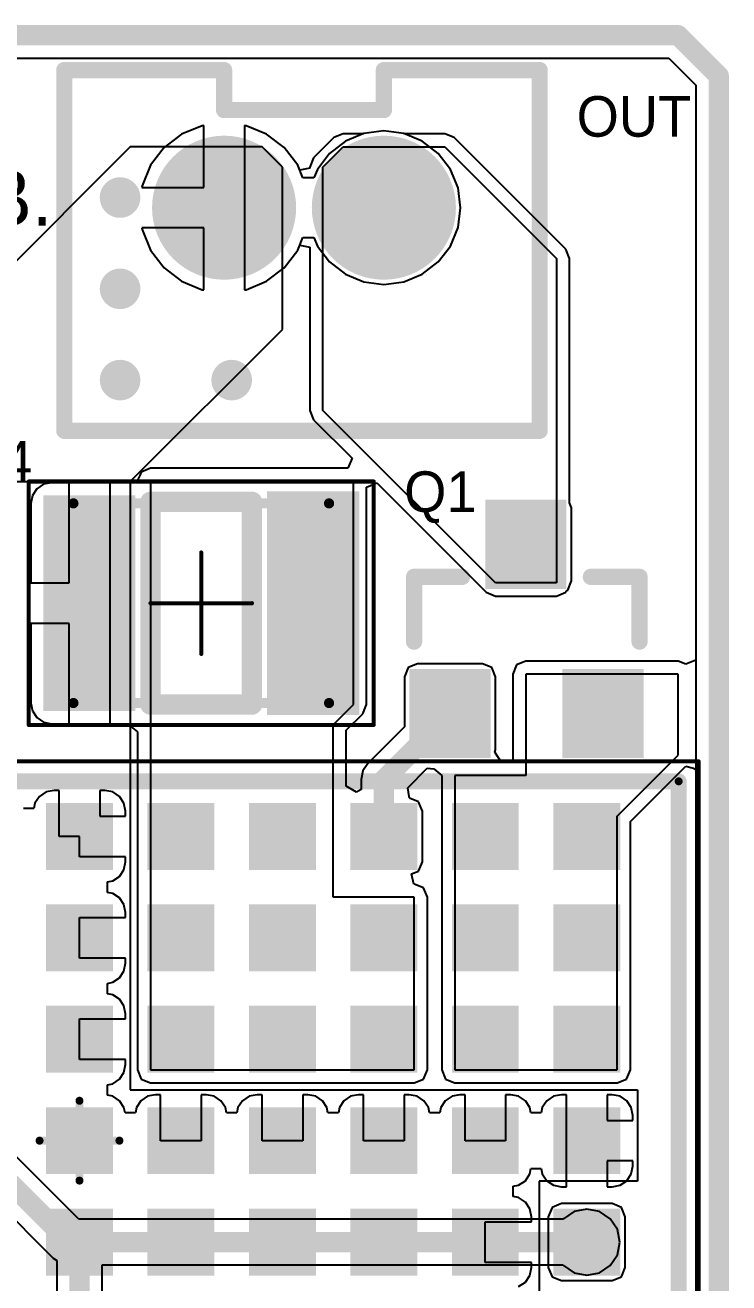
# Model space of a CAD drawing. Header units: millimetres. Extents: x 75.4 to 107.1, y 64.9 to 96.4.
# Drawn here: x 98.25 to 107.06, y 80.64 to 96.39 of the extents above; entities that cross this region are included whole.
import ezdxf

# ---------------------------------------------------------------- set-up
doc = ezdxf.new("R2010")
doc.units = ezdxf.units.MM
for name, color, linetype in [('BottomLayer', 5, 'Continuous'), ('BottomSolder', 6, 'Continuous'), ('KeepOutLayer', 6, 'Continuous'), ('Mechanical13', 56, 'Continuous'), ('Mechanical15', 56, 'Continuous'), ('Mechanical2', 216, 'Continuous'), ('Mechanical3', 76, 'Continuous'), ('MultiLayer', 9, 'Continuous'), ('PadHoleLayer', 156, 'Continuous'), ('TopLayer', 1, 'Continuous'), ('TopOverlay', 2, 'Continuous'), ('TopPaste', 8, 'Continuous'), ('TopSolder', 216, 'Continuous'), ('ViaHoleLayer', 16, 'Continuous')]:
    doc.layers.add(name, color=color, linetype=linetype)

msp = doc.modelspace()

# ---------------------------------------------------------------- linework, layer by layer
at = {"layer": 'BottomLayer'}
for p, q in [((86.742, 95.981), (106.308, 95.981)), ((106.308, 95.981), (106.649, 95.64)), ((106.649, 95.64), (106.649, 65.523)), ((100.468, 95.134), (100.211, 95.028)), ((100.489, 95.137), (100.468, 95.134)), ((100.489, 94.361), (100.489, 95.137)), ((101.018, 95.134), (100.997, 95.137)), ((100.997, 95.137), (100.997, 94.107)), ((101.275, 95.028), (101.018, 95.134)), ((100.211, 95.028), (99.991, 94.859)), ((101.495, 94.859), (101.275, 95.028)), ((102.494, 95.035), (102.263, 94.939)), ((102.743, 95.068), (102.494, 95.035)), ((102.992, 95.035), (102.743, 95.068)), ((103.223, 94.939), (102.992, 95.035)), ((99.991, 94.859), (99.822, 94.639)), ((101.664, 94.639), (101.495, 94.859)), ((102.263, 94.939), (102.064, 94.786)), ((103.422, 94.786), (103.223, 94.939)), ((102.064, 94.786), (101.911, 94.587)), ((103.575, 94.587), (103.422, 94.786)), ((99.822, 94.639), (99.716, 94.382)), ((101.729, 94.48), (101.664, 94.639)), ((101.911, 94.587), (101.867, 94.48)), ((103.671, 94.356), (103.575, 94.587)), ((99.716, 94.382), (99.713, 94.361)), ((99.713, 94.361), (100.489, 94.361)), ((101.867, 94.48), (101.729, 94.48)), ((103.704, 94.107), (103.671, 94.356)), ((100.997, 94.107), (100.997, 93.077)), ((103.671, 93.858), (103.704, 94.107)), ((100.489, 93.853), (99.713, 93.853)), ((99.713, 93.853), (99.716, 93.832)), ((99.716, 93.832), (99.822, 93.575)), ((100.489, 93.077), (100.489, 93.853)), ((101.664, 93.575), (101.729, 93.734)), ((101.729, 93.734), (101.867, 93.734)), ((101.867, 93.734), (101.911, 93.627)), ((103.575, 93.627), (103.671, 93.858)), ((99.822, 93.575), (99.991, 93.355)), ((101.495, 93.355), (101.664, 93.575)), ((101.911, 93.627), (102.064, 93.428)), ((103.422, 93.428), (103.575, 93.627)), ((102.064, 93.428), (102.263, 93.275)), ((103.223, 93.275), (103.422, 93.428)), ((99.991, 93.355), (100.211, 93.186)), ((101.275, 93.186), (101.495, 93.355)), ((102.263, 93.275), (102.494, 93.179)), ((102.992, 93.179), (103.223, 93.275)), ((100.211, 93.186), (100.468, 93.08)), ((101.018, 93.08), (101.275, 93.186)), ((102.494, 93.179), (102.743, 93.146)), ((102.743, 93.146), (102.992, 93.179)), ((100.468, 93.08), (100.489, 93.077)), ((100.997, 93.077), (101.018, 93.08)), ((98.924, 81.438), (96.805, 83.556)), ((96.403, 83.154), (98.605, 80.952)), ((104.985, 81.438), (98.924, 81.438)), ((104.99, 81.446), (104.985, 81.438)), ((105.124, 81.536), (104.99, 81.446)), ((105.283, 81.567), (105.124, 81.536)), ((105.442, 81.536), (105.283, 81.567)), ((105.576, 81.446), (105.442, 81.536)), ((105.666, 81.312), (105.576, 81.446)), ((105.697, 81.153), (105.666, 81.312)), ((105.666, 80.994), (105.697, 81.153)), ((105.576, 80.86), (105.666, 80.994)), ((98.605, 80.952), (98.605, 80.952)), ((98.605, 80.952), (98.648, 80.922)), ((98.648, 80.922), (98.648, 78.911)), ((99.218, 78.911), (99.218, 80.868)), ((99.218, 80.868), (104.985, 80.868)), ((104.985, 80.868), (104.99, 80.86)), ((104.99, 80.86), (105.124, 80.77)), ((105.442, 80.77), (105.576, 80.86)), ((105.124, 80.77), (105.283, 80.739)), ((105.283, 80.739), (105.442, 80.77))]:
    msp.add_line(p, q, dxfattribs=at)
for points, const_width in [([(100.343, 94.107, 1), (101.143, 94.107, 1)], 0.8), ([(102.343, 94.107, 1), (103.143, 94.107, 1)], 0.8), ([(99.314, 94.234, 1), (99.568, 94.234, 1)], 0.254), ([(99.314, 93.091, 1), (99.568, 93.091, 1)], 0.254), ([(99.314, 91.948, 1), (99.568, 91.948, 1)], 0.254), ([(100.711, 91.948, 1), (100.965, 91.948, 1)], 0.254), ([(98.93, 89.154, 1), (99.184, 89.154, 1)], 0.254), ([(98.806, 86.233, 1), (99.06, 86.233, 1)], 0.254), ([(98.806, 84.963, 1), (99.06, 84.963, 1)], 0.254), ([(98.806, 83.693, 1), (99.06, 83.693, 1)], 0.254), ([(98.806, 82.423, 1), (99.06, 82.423, 1)], 0.254), ([(100.076, 82.423, 1), (100.33, 82.423, 1)], 0.254), ([(101.346, 82.423, 1), (101.6, 82.423, 1)], 0.254), ([(102.616, 82.423, 1), (102.87, 82.423, 1)], 0.254), ([(103.886, 82.423, 1), (104.14, 82.423, 1)], 0.254), ([(105.156, 82.423, 1), (105.41, 82.423, 1)], 0.254), ([(98.742, 81.153, 1), (98.869, 81.153, 1)], 0.127), ([(98.742, 81.153, 1), (98.869, 81.153, 1)], 0.127), ([(105.156, 81.153, 1), (105.41, 81.153, 1)], 0.254), ([(105.219, 81.153, 1), (105.347, 81.153, 1)], 0.127), ([(98.869, 81.026, 1), (98.996, 81.026, 1)], 0.127)]:
    msp.add_lwpolyline(points, format="xyb", close=True, dxfattribs=dict(at, const_width=const_width))
at = {"layer": 'BottomLayer', "const_width": 0.254}
for points in [[(96.393, 83.566), (98.806, 81.153)], [(98.806, 81.153), (105.283, 81.153)], [(98.933, 78.613), (98.933, 81.026)]]:
    msp.add_lwpolyline(points, dxfattribs=at)
at = {"layer": 'BottomSolder'}
for points, const_width in [([(100.292, 94.107, 1), (101.194, 94.107, 1)], 0.902), ([(102.292, 94.107, 1), (103.194, 94.107, 1)], 0.902), ([(99.365, 94.234, 1), (99.517, 94.234, 1)], 0.152), ([(99.365, 93.091, 1), (99.517, 93.091, 1)], 0.152), ([(99.365, 91.948, 1), (99.517, 91.948, 1)], 0.152), ([(100.762, 91.948, 1), (100.914, 91.948, 1)], 0.152), ([(98.981, 89.154, 1), (99.133, 89.154, 1)], 0.152), ([(98.857, 86.233, 1), (99.009, 86.233, 1)], 0.152), ([(98.857, 84.963, 1), (99.009, 84.963, 1)], 0.152), ([(98.857, 83.693, 1), (99.009, 83.693, 1)], 0.152), ([(98.857, 82.423, 1), (99.009, 82.423, 1)], 0.152), ([(100.127, 82.423, 1), (100.279, 82.423, 1)], 0.152), ([(101.397, 82.423, 1), (101.549, 82.423, 1)], 0.152), ([(102.667, 82.423, 1), (102.819, 82.423, 1)], 0.152), ([(103.937, 82.423, 1), (104.089, 82.423, 1)], 0.152), ([(105.207, 82.423, 1), (105.359, 82.423, 1)], 0.152), ([(105.207, 81.153, 1), (105.359, 81.153, 1)], 0.152)]:
    msp.add_lwpolyline(points, format="xyb", close=True, dxfattribs=dict(at, const_width=const_width))
at = {"layer": 'KeepOutLayer', "const_width": 0.254}
for points in [[(83.947, 96.266), (106.426, 96.266)], [(106.426, 96.266), (106.934, 95.758)], [(106.934, 65.405), (106.934, 95.758)]]:
    msp.add_lwpolyline(points, dxfattribs=at)
at = {"layer": 'KeepOutLayer', "const_width": 0.127}
for points in [[(106.362, 96.266, 1), (106.49, 96.266, 1)], [(106.362, 96.266, 1), (106.49, 96.266, 1)], [(106.871, 95.758, 1), (106.998, 95.758, 1)], [(106.871, 95.758, 1), (106.998, 95.758, 1)]]:
    msp.add_lwpolyline(points, format="xyb", close=True, dxfattribs=at)
at = {"layer": 'Mechanical13', "const_width": 0.1}
for points in [[(91.433, 86.923), (106.433, 86.923)], [(106.433, 77.923), (106.433, 86.923)]]:
    msp.add_lwpolyline(points, dxfattribs=at)
at = {"layer": 'Mechanical13', "const_width": 0.05}
msp.add_lwpolyline([(106.408, 86.923, 1), (106.458, 86.923, 1)], format="xyb", close=True, dxfattribs=at)
msp.add_lwpolyline([(106.408, 86.923, 1), (106.458, 86.923, 1)], format="xyb", close=True, dxfattribs=at)
at = {"layer": 'Mechanical15'}
for points, const_width in [([(91.183, 87.173), (106.683, 87.173)], 0.05), ([(106.683, 77.673), (106.683, 87.173)], 0.05), ([(98.933, 81.923), (98.933, 82.923)], 0.1), ([(98.433, 82.423), (99.433, 82.423)], 0.1)]:
    msp.add_lwpolyline(points, dxfattribs=dict(at, const_width=const_width))
for points, const_width in [([(106.67, 87.173, 1), (106.695, 87.173, 1)], 0.025), ([(106.67, 87.173, 1), (106.695, 87.173, 1)], 0.025), ([(98.908, 82.923, 1), (98.958, 82.923, 1)], 0.05), ([(98.408, 82.423, 1), (98.458, 82.423, 1)], 0.05), ([(99.408, 82.423, 1), (99.458, 82.423, 1)], 0.05), ([(98.908, 81.923, 1), (98.958, 81.923, 1)], 0.05)]:
    msp.add_lwpolyline(points, format="xyb", close=True, dxfattribs=dict(at, const_width=const_width))
at = {"layer": 'Mechanical2', "const_width": 0.0508}
for points in [[(98.298, 87.63), (98.298, 90.678)], [(98.298, 90.678), (102.616, 90.678)], [(102.616, 87.63), (102.616, 90.678)], [(100.457, 88.519), (100.457, 89.789)], [(99.822, 89.154), (101.092, 89.154)], [(98.298, 87.63), (102.616, 87.63)]]:
    msp.add_lwpolyline(points, dxfattribs=at)
at = {"layer": 'Mechanical2', "const_width": 0.0254}
for points in [[(98.285, 90.678, 1), (98.311, 90.678, 1)], [(98.285, 90.678, 1), (98.311, 90.678, 1)], [(102.603, 90.678, 1), (102.629, 90.678, 1)], [(102.603, 90.678, 1), (102.629, 90.678, 1)], [(100.444, 89.789, 1), (100.47, 89.789, 1)], [(99.809, 89.154, 1), (99.835, 89.154, 1)], [(101.079, 89.154, 1), (101.105, 89.154, 1)], [(100.444, 88.519, 1), (100.47, 88.519, 1)], [(98.285, 87.63, 1), (98.311, 87.63, 1)], [(98.285, 87.63, 1), (98.311, 87.63, 1)], [(102.603, 87.63, 1), (102.629, 87.63, 1)], [(102.603, 87.63, 1), (102.629, 87.63, 1)]]:
    msp.add_lwpolyline(points, format="xyb", close=True, dxfattribs=at)
at = {"layer": 'Mechanical3', "const_width": 0.127}
for points in [[(98.857, 87.904), (98.857, 90.404)], [(98.857, 90.404), (102.057, 90.404)], [(102.057, 87.904), (102.057, 90.404)], [(98.857, 87.904), (102.057, 87.904)]]:
    msp.add_lwpolyline(points, dxfattribs=at)
at = {"layer": 'Mechanical3', "const_width": 0.0635}
for points in [[(98.825, 90.404, 1), (98.889, 90.404, 1)], [(98.825, 90.404, 1), (98.889, 90.404, 1)], [(102.025, 90.404, 1), (102.089, 90.404, 1)], [(102.025, 90.404, 1), (102.089, 90.404, 1)], [(98.825, 87.904, 1), (98.889, 87.904, 1)], [(98.825, 87.904, 1), (98.889, 87.904, 1)], [(102.025, 87.904, 1), (102.089, 87.904, 1)], [(102.025, 87.904, 1), (102.089, 87.904, 1)]]:
    msp.add_lwpolyline(points, format="xyb", close=True, dxfattribs=at)
at = {"layer": 'MultiLayer'}
for points, const_width in [([(100.343, 94.107, 1), (101.143, 94.107, 1)], 0.8), ([(102.343, 94.107, 1), (103.143, 94.107, 1)], 0.8), ([(99.314, 94.234, 1), (99.568, 94.234, 1)], 0.254), ([(99.314, 93.091, 1), (99.568, 93.091, 1)], 0.254), ([(99.314, 91.948, 1), (99.568, 91.948, 1)], 0.254), ([(100.711, 91.948, 1), (100.965, 91.948, 1)], 0.254), ([(98.93, 89.154, 1), (99.184, 89.154, 1)], 0.254), ([(98.806, 86.233, 1), (99.06, 86.233, 1)], 0.254), ([(98.806, 84.963, 1), (99.06, 84.963, 1)], 0.254), ([(98.806, 83.693, 1), (99.06, 83.693, 1)], 0.254), ([(98.806, 82.423, 1), (99.06, 82.423, 1)], 0.254), ([(100.076, 82.423, 1), (100.33, 82.423, 1)], 0.254), ([(101.346, 82.423, 1), (101.6, 82.423, 1)], 0.254), ([(102.616, 82.423, 1), (102.87, 82.423, 1)], 0.254), ([(103.886, 82.423, 1), (104.14, 82.423, 1)], 0.254), ([(105.156, 82.423, 1), (105.41, 82.423, 1)], 0.254), ([(105.156, 81.153, 1), (105.41, 81.153, 1)], 0.254)]:
    msp.add_lwpolyline(points, format="xyb", close=True, dxfattribs=dict(at, const_width=const_width))
at = {"layer": 'PadHoleLayer', "const_width": 0.4}
for points in [[(100.543, 94.107, 1), (100.943, 94.107, 1)], [(102.543, 94.107, 1), (102.943, 94.107, 1)]]:
    msp.add_lwpolyline(points, format="xyb", close=True, dxfattribs=at)
at = {"layer": 'TopLayer'}
for p, q in [((86.742, 95.981), (106.308, 95.981)), ((106.308, 95.981), (106.649, 95.64)), ((106.649, 95.64), (106.649, 88.441)), ((100.468, 95.134), (100.211, 95.028)), ((100.489, 95.137), (100.468, 95.134)), ((100.489, 94.361), (100.489, 95.137)), ((101.018, 95.134), (100.997, 95.137)), ((100.997, 95.137), (100.997, 94.107)), ((101.275, 95.028), (101.018, 95.134)), ((100.211, 95.028), (99.991, 94.859)), ((101.495, 94.859), (101.275, 95.028)), ((102.118, 94.986), (101.864, 94.732)), ((102.235, 95.034), (102.118, 94.986)), ((102.492, 95.034), (102.235, 95.034)), ((102.494, 95.035), (102.492, 95.034)), ((102.743, 95.068), (102.494, 95.035)), ((102.992, 95.035), (102.743, 95.068)), ((102.994, 95.034), (102.992, 95.035)), ((103.505, 95.034), (102.994, 95.034)), ((103.622, 94.986), (103.505, 95.034)), ((105.019, 93.589), (103.622, 94.986)), ((99.568, 94.869), (95.377, 90.678)), ((101.219, 94.869), (99.568, 94.869)), ((99.991, 94.859), (99.822, 94.639)), ((101.473, 94.615), (101.219, 94.869)), ((101.664, 94.639), (101.495, 94.859)), ((101.981, 94.615), (102.235, 94.869)), ((102.235, 94.869), (103.505, 94.869)), ((103.505, 94.869), (104.902, 93.472)), ((101.864, 94.732), (101.816, 94.615)), ((99.822, 94.639), (99.716, 94.382)), ((101.473, 92.583), (101.473, 94.615)), ((101.689, 94.578), (101.664, 94.639)), ((101.816, 94.603), (101.689, 94.578)), ((101.816, 94.615), (101.816, 94.603)), ((101.981, 91.567), (101.981, 94.615)), ((99.716, 94.382), (99.713, 94.361)), ((99.713, 94.361), (100.489, 94.361)), ((100.997, 94.107), (100.997, 93.077)), ((100.489, 93.853), (99.713, 93.853)), ((99.713, 93.853), (99.716, 93.832)), ((99.716, 93.832), (99.822, 93.575)), ((100.489, 93.077), (100.489, 93.853)), ((99.822, 93.575), (99.991, 93.355)), ((101.495, 93.355), (101.664, 93.575)), ((101.664, 93.575), (101.689, 93.636)), ((101.689, 93.636), (101.816, 93.611)), ((101.816, 93.611), (101.816, 91.567)), ((105.067, 93.472), (105.019, 93.589)), ((104.902, 93.472), (104.902, 89.408)), ((105.067, 90.409), (105.067, 93.472)), ((99.991, 93.355), (100.211, 93.186)), ((101.275, 93.186), (101.495, 93.355)), ((100.211, 93.186), (100.468, 93.08)), ((101.018, 93.08), (101.275, 93.186)), ((100.468, 93.08), (100.489, 93.077)), ((100.997, 93.077), (101.018, 93.08)), ((99.568, 90.678), (101.473, 92.583)), ((101.816, 91.567), (101.864, 91.45)), ((104.14, 89.408), (101.981, 91.567)), ((101.864, 91.45), (102.345, 90.97)), ((102.345, 90.97), (102.292, 90.843)), ((99.688, 90.752), (99.649, 90.677)), ((99.705, 90.795), (99.688, 90.752)), ((99.822, 90.843), (99.705, 90.795)), ((102.292, 90.843), (99.822, 90.843)), ((95.377, 90.678), (99.568, 90.678)), ((95.377, 90.678), (99.568, 90.678)), ((98.399, 90.587), (98.343, 90.503)), ((98.483, 90.643), (98.399, 90.587)), ((98.582, 90.663), (98.483, 90.643)), ((98.803, 90.663), (98.582, 90.663)), ((98.803, 89.408), (98.803, 90.663)), ((99.532, 90.663), (99.311, 90.663)), ((99.311, 90.663), (99.311, 89.154)), ((99.649, 90.677), (99.532, 90.663)), ((99.568, 90.678), (99.568, 83.058)), ((99.822, 90.678), (99.822, 83.312)), ((102.362, 90.678), (99.822, 90.678)), ((102.362, 87.884), (102.362, 90.678)), ((102.527, 90.608), (102.654, 90.661)), ((102.527, 87.884), (102.527, 90.608)), ((102.654, 90.661), (104.023, 89.291)), ((98.343, 90.503), (98.323, 90.404)), ((105.092, 90.348), (105.067, 90.409)), ((98.323, 90.404), (98.323, 89.408)), ((105.092, 89.433), (105.092, 90.348)), ((98.323, 89.408), (98.803, 89.408)), ((104.902, 89.408), (104.14, 89.408)), ((105.019, 89.291), (105.026, 89.309)), ((105.026, 89.309), (105.044, 89.317)), ((105.044, 89.317), (105.092, 89.433)), ((99.311, 89.154), (99.311, 87.645)), ((104.023, 89.291), (104.14, 89.243)), ((104.14, 89.243), (104.902, 89.243)), ((104.902, 89.243), (105.019, 89.291)), ((98.803, 88.9), (98.323, 88.9)), ((98.323, 88.9), (98.323, 87.904)), ((98.803, 87.645), (98.803, 88.9)), ((103.165, 88.395), (103.048, 88.347)), ((103.977, 88.395), (103.165, 88.395)), ((104.094, 88.347), (103.977, 88.395)), ((104.404, 88.382), (104.356, 88.265)), ((104.521, 88.43), (104.404, 88.382)), ((106.426, 88.43), (104.521, 88.43)), ((106.522, 88.39), (106.426, 88.43)), ((106.649, 88.441), (106.522, 88.39)), ((103.048, 88.347), (103, 88.23)), ((103, 88.23), (103, 87.605)), ((104.142, 88.23), (104.094, 88.347)), ((104.142, 87.316), (104.142, 88.23)), ((104.356, 88.265), (104.356, 87.16)), ((106.426, 88.265), (104.521, 88.265)), ((104.521, 88.265), (104.521, 86.995)), ((106.426, 87.249), (106.426, 88.265)), ((98.323, 87.904), (98.343, 87.805)), ((98.343, 87.805), (98.399, 87.721)), ((102.108, 87.63), (102.362, 87.884)), ((102.273, 87.562), (102.479, 87.767)), ((102.479, 87.767), (102.527, 87.884)), ((98.399, 87.721), (98.483, 87.665)), ((98.483, 87.665), (98.582, 87.645)), ((98.582, 87.645), (98.803, 87.645)), ((99.311, 87.645), (99.532, 87.645)), ((99.532, 87.645), (99.657, 87.541)), ((102.108, 85.471), (102.108, 87.63)), ((103, 87.605), (102.542, 87.146)), ((99.657, 87.541), (99.657, 83.312)), ((102.273, 86.864), (102.273, 87.562)), ((104.13, 87.287), (104.142, 87.316)), ((104.215, 87.16), (104.13, 87.287)), ((102.542, 87.146), (102.48, 87.054)), ((104.356, 87.16), (104.215, 87.16)), ((105.664, 86.487), (106.426, 87.249)), ((105.829, 86.419), (106.522, 87.112)), ((106.522, 87.112), (106.619, 87.09)), ((102.48, 87.054), (102.458, 86.945)), ((102.458, 86.945), (102.458, 86.945)), ((102.458, 86.945), (102.458, 86.819)), ((103.043, 86.842), (103.287, 87.086)), ((103.287, 87.086), (103.369, 87.079)), ((103.369, 87.079), (103.467, 86.995)), ((103.467, 86.995), (103.467, 83.312)), ((103.632, 86.995), (103.632, 83.312)), ((104.521, 86.995), (103.632, 86.995)), ((106.619, 87.09), (106.649, 87.073)), ((106.649, 87.073), (106.649, 65.523)), ((98.516, 86.79), (98.432, 86.734)), ((98.615, 86.809), (98.516, 86.79)), ((98.679, 86.809), (98.615, 86.809)), ((98.679, 86.233), (98.679, 86.809)), ((99.25, 86.809), (99.187, 86.809)), ((99.187, 86.809), (99.187, 86.487)), ((99.35, 86.79), (99.25, 86.809)), ((99.434, 86.734), (99.35, 86.79)), ((102.399, 86.787), (102.273, 86.864)), ((102.458, 86.819), (102.399, 86.787)), ((103.058, 86.734), (103.043, 86.842)), ((98.376, 86.65), (98.363, 86.582)), ((98.432, 86.734), (98.376, 86.65)), ((99.49, 86.65), (99.434, 86.734)), ((99.509, 86.55), (99.49, 86.65)), ((103.063, 86.714), (103.058, 86.734)), ((103.177, 86.667), (103.063, 86.714)), ((103.225, 86.55), (103.177, 86.667)), ((98.363, 86.582), (98.233, 86.582)), ((99.187, 86.487), (99.509, 86.487)), ((99.509, 86.487), (99.509, 86.55)), ((103.225, 85.915), (103.225, 86.55)), ((105.664, 83.312), (105.664, 86.487)), ((105.829, 83.312), (105.829, 86.419)), ((98.933, 86.233), (98.679, 86.233)), ((98.933, 85.979), (98.933, 86.233)), ((99.509, 85.979), (98.933, 85.979)), ((99.49, 85.816), (99.509, 85.915)), ((99.509, 85.915), (99.509, 85.979)), ((103.177, 85.799), (103.225, 85.915)), ((99.35, 85.676), (99.434, 85.732)), ((99.434, 85.732), (99.49, 85.816)), ((103.09, 85.763), (103.177, 85.799)), ((103.116, 85.636), (103.09, 85.763)), ((99.282, 85.663), (99.35, 85.676)), ((99.282, 85.533), (99.282, 85.663)), ((99.35, 85.52), (99.282, 85.533)), ((103.124, 85.636), (103.116, 85.636)), ((103.241, 85.588), (103.124, 85.636)), ((103.289, 85.471), (103.241, 85.588)), ((99.434, 85.464), (99.35, 85.52)), ((99.49, 85.38), (99.434, 85.464)), ((99.509, 85.28), (99.49, 85.38)), ((103.124, 85.471), (102.108, 85.471)), ((103.124, 83.312), (103.124, 85.471)), ((103.289, 83.312), (103.289, 85.471)), ((98.933, 84.709), (98.933, 85.217)), ((98.933, 85.217), (99.509, 85.217)), ((99.509, 85.217), (99.509, 85.28)), ((99.509, 84.709), (98.933, 84.709)), ((99.49, 84.546), (99.509, 84.645)), ((99.509, 84.645), (99.509, 84.709)), ((99.35, 84.406), (99.434, 84.462)), ((99.434, 84.462), (99.49, 84.546)), ((99.282, 84.393), (99.35, 84.406)), ((99.282, 84.263), (99.282, 84.393)), ((99.35, 84.25), (99.282, 84.263)), ((99.434, 84.194), (99.35, 84.25)), ((99.49, 84.11), (99.434, 84.194)), ((99.509, 84.01), (99.49, 84.11)), ((99.509, 83.947), (99.509, 84.01)), ((98.933, 83.439), (98.933, 83.947)), ((98.933, 83.947), (99.509, 83.947)), ((99.509, 83.439), (98.933, 83.439)), ((99.49, 83.276), (99.509, 83.376)), ((99.509, 83.376), (99.509, 83.439)), ((99.35, 83.136), (99.434, 83.192)), ((99.434, 83.192), (99.49, 83.276)), ((99.657, 83.312), (99.705, 83.195)), ((99.705, 83.195), (99.822, 83.147)), ((99.822, 83.312), (103.124, 83.312)), ((103.124, 83.147), (103.241, 83.195)), ((103.241, 83.195), (103.289, 83.312)), ((103.467, 83.312), (103.515, 83.195)), ((103.515, 83.195), (103.632, 83.147)), ((103.632, 83.312), (105.664, 83.312)), ((105.664, 83.147), (105.781, 83.195)), ((105.781, 83.195), (105.829, 83.312)), ((99.282, 83.123), (99.35, 83.136)), ((99.282, 82.993), (99.282, 83.123)), ((99.568, 83.058), (105.918, 83.058)), ((99.822, 83.147), (103.124, 83.147)), ((103.632, 83.147), (105.664, 83.147)), ((105.918, 83.058), (105.918, 81.915)), ((99.35, 82.98), (99.282, 82.993)), ((99.434, 82.924), (99.35, 82.98)), ((99.49, 82.84), (99.434, 82.924)), ((99.702, 82.924), (99.646, 82.84)), ((99.786, 82.98), (99.702, 82.924)), ((99.885, 82.999), (99.786, 82.98)), ((99.949, 82.999), (99.885, 82.999)), ((99.949, 82.423), (99.949, 82.999)), ((100.52, 82.999), (100.457, 82.999)), ((100.457, 82.999), (100.457, 82.423)), ((100.62, 82.98), (100.52, 82.999)), ((100.704, 82.924), (100.62, 82.98)), ((100.76, 82.84), (100.704, 82.924)), ((100.972, 82.924), (100.916, 82.84)), ((101.056, 82.98), (100.972, 82.924)), ((101.156, 82.999), (101.056, 82.98)), ((101.219, 82.999), (101.156, 82.999)), ((101.219, 82.423), (101.219, 82.999)), ((101.79, 82.999), (101.727, 82.999)), ((101.727, 82.999), (101.727, 82.423)), ((101.89, 82.98), (101.79, 82.999)), ((101.974, 82.924), (101.89, 82.98)), ((102.03, 82.84), (101.974, 82.924)), ((102.242, 82.924), (102.186, 82.84)), ((102.326, 82.98), (102.242, 82.924)), ((102.425, 82.999), (102.326, 82.98)), ((102.489, 82.999), (102.425, 82.999)), ((102.489, 82.423), (102.489, 82.999)), ((103.061, 82.999), (102.997, 82.999)), ((102.997, 82.999), (102.997, 82.423)), ((103.16, 82.98), (103.061, 82.999)), ((103.244, 82.924), (103.16, 82.98)), ((103.3, 82.84), (103.244, 82.924)), ((103.512, 82.924), (103.456, 82.84)), ((103.596, 82.98), (103.512, 82.924)), ((103.695, 82.999), (103.596, 82.98)), ((103.759, 82.999), (103.695, 82.999)), ((103.759, 82.423), (103.759, 82.999)), ((104.331, 82.999), (104.267, 82.999)), ((104.267, 82.999), (104.267, 82.423)), ((104.43, 82.98), (104.331, 82.999)), ((104.514, 82.924), (104.43, 82.98)), ((104.57, 82.84), (104.514, 82.924)), ((104.782, 82.924), (104.726, 82.84)), ((104.866, 82.98), (104.782, 82.924)), ((104.966, 82.999), (104.866, 82.98)), ((105.029, 82.999), (104.966, 82.999)), ((105.029, 82.423), (105.029, 82.999)), ((105.6, 82.999), (105.537, 82.999)), ((105.537, 82.999), (105.537, 82.677)), ((105.7, 82.98), (105.6, 82.999)), ((105.784, 82.924), (105.7, 82.98)), ((105.84, 82.84), (105.784, 82.924)), ((99.503, 82.772), (99.49, 82.84)), ((99.633, 82.772), (99.503, 82.772)), ((99.646, 82.84), (99.633, 82.772)), ((100.773, 82.772), (100.76, 82.84)), ((100.903, 82.772), (100.773, 82.772)), ((100.916, 82.84), (100.903, 82.772)), ((102.043, 82.772), (102.03, 82.84)), ((102.173, 82.772), (102.043, 82.772)), ((102.186, 82.84), (102.173, 82.772)), ((103.313, 82.772), (103.3, 82.84)), ((103.443, 82.772), (103.313, 82.772)), ((103.456, 82.84), (103.443, 82.772)), ((104.583, 82.772), (104.57, 82.84)), ((104.713, 82.772), (104.583, 82.772)), ((104.726, 82.84), (104.713, 82.772)), ((105.859, 82.74), (105.84, 82.84)), ((105.859, 82.677), (105.859, 82.74)), ((105.537, 82.677), (105.859, 82.677)), ((100.457, 82.423), (99.949, 82.423)), ((101.727, 82.423), (101.219, 82.423)), ((102.997, 82.423), (102.489, 82.423)), ((104.267, 82.423), (103.759, 82.423)), ((105.029, 81.847), (105.029, 82.423)), ((104.57, 82.006), (104.583, 82.074)), ((104.583, 82.074), (104.713, 82.074)), ((104.713, 82.074), (104.726, 82.006)), ((105.859, 82.169), (105.537, 82.169)), ((105.537, 82.169), (105.537, 81.847)), ((105.84, 82.006), (105.859, 82.105)), ((105.859, 82.105), (105.859, 82.169)), ((104.43, 81.866), (104.514, 81.922)), ((104.514, 81.922), (104.57, 82.006)), ((105.918, 81.915), (104.686, 81.915)), ((104.686, 81.915), (104.686, 79.616)), ((104.726, 82.006), (104.782, 81.922)), ((104.782, 81.922), (104.866, 81.866)), ((105.7, 81.866), (105.784, 81.922)), ((105.784, 81.922), (105.84, 82.006)), ((104.362, 81.853), (104.43, 81.866)), ((104.362, 81.723), (104.362, 81.853)), ((104.866, 81.866), (104.966, 81.847)), ((104.966, 81.847), (105.029, 81.847)), ((105.537, 81.847), (105.6, 81.847)), ((105.6, 81.847), (105.7, 81.866)), ((104.43, 81.71), (104.362, 81.723)), ((104.514, 81.654), (104.43, 81.71)), ((104.57, 81.57), (104.514, 81.654)), ((104.849, 81.587), (104.801, 81.471)), ((104.966, 81.635), (104.849, 81.587)), ((105.6, 81.635), (104.966, 81.635)), ((105.717, 81.587), (105.6, 81.635)), ((105.765, 81.471), (105.717, 81.587)), ((104.589, 81.471), (104.57, 81.57)), ((104.589, 81.407), (104.589, 81.471)), ((104.801, 81.471), (104.801, 80.835)), ((105.765, 80.835), (105.765, 81.471)), ((104.013, 80.899), (104.013, 81.407)), ((104.013, 81.407), (104.589, 81.407)), ((104.589, 80.899), (104.013, 80.899)), ((104.57, 80.736), (104.589, 80.835)), ((104.589, 80.835), (104.589, 80.899)), ((104.801, 80.835), (104.849, 80.719)), ((105.717, 80.719), (105.765, 80.835)), ((104.43, 80.596), (104.514, 80.652)), ((104.514, 80.652), (104.57, 80.736)), ((104.849, 80.719), (104.966, 80.671)), ((104.966, 80.671), (105.6, 80.671)), ((105.6, 80.671), (105.717, 80.719))]:
    msp.add_line(p, q, dxfattribs=at)
for points, const_width in [([(100.343, 94.107, 1), (101.143, 94.107, 1)], 0.8), ([(102.343, 94.107, 1), (103.143, 94.107, 1)], 0.8), ([(99.314, 94.234, 1), (99.568, 94.234, 1)], 0.254), ([(99.314, 93.091, 1), (99.568, 93.091, 1)], 0.254), ([(99.314, 91.948, 1), (99.568, 91.948, 1)], 0.254), ([(100.711, 91.948, 1), (100.965, 91.948, 1)], 0.254), ([(98.93, 89.154, 1), (99.184, 89.154, 1)], 0.254), ([(103.507, 87.773, 1), (103.634, 87.773, 1)], 0.127), ([(102.68, 86.945, 1), (102.806, 86.945, 1)], 0.127), ([(102.68, 86.945, 1), (102.806, 86.945, 1)], 0.127), ([(98.806, 86.233, 1), (99.06, 86.233, 1)], 0.254), ([(102.68, 86.233, 1), (102.806, 86.233, 1)], 0.127), ([(98.806, 84.963, 1), (99.06, 84.963, 1)], 0.254), ([(98.806, 83.693, 1), (99.06, 83.693, 1)], 0.254), ([(98.806, 82.423, 1), (99.06, 82.423, 1)], 0.254), ([(100.076, 82.423, 1), (100.33, 82.423, 1)], 0.254), ([(101.346, 82.423, 1), (101.6, 82.423, 1)], 0.254), ([(102.616, 82.423, 1), (102.87, 82.423, 1)], 0.254), ([(103.886, 82.423, 1), (104.14, 82.423, 1)], 0.254), ([(105.156, 82.423, 1), (105.41, 82.423, 1)], 0.254), ([(105.156, 81.153, 1), (105.41, 81.153, 1)], 0.254)]:
    msp.add_lwpolyline(points, format="xyb", close=True, dxfattribs=dict(at, const_width=const_width))
at = {"layer": 'TopLayer', "const_width": 0.254}
for points in [[(102.743, 86.945), (103.571, 87.773)], [(102.743, 86.233), (102.743, 86.945)]]:
    msp.add_lwpolyline(points, dxfattribs=at)
at = {"layer": 'TopLayer'}
for points in [[(102.332, 90.454), (101.382, 90.454), (102.332, 87.854), (101.382, 87.854)], [(99.532, 90.404), (98.582, 90.404), (99.532, 87.904), (98.582, 87.904)], [(104.115, 89.433), (104.927, 89.433), (104.115, 90.348), (104.927, 90.348)], [(103.165, 87.316), (103.977, 87.316), (103.165, 88.23), (103.977, 88.23)], [(105.08, 87.316), (105.893, 87.316), (105.08, 88.23), (105.893, 88.23)], [(99.25, 85.915), (99.25, 86.55), (98.615, 85.915), (98.615, 86.55)], [(100.52, 85.915), (100.52, 86.55), (99.885, 85.915), (99.885, 86.55)], [(101.79, 85.915), (101.79, 86.55), (101.156, 85.915), (101.156, 86.55)], [(103.061, 85.915), (103.061, 86.55), (102.425, 85.915), (102.425, 86.55)], [(104.331, 85.915), (104.331, 86.55), (103.695, 85.915), (103.695, 86.55)], [(105.6, 85.915), (105.6, 86.55), (104.966, 85.915), (104.966, 86.55)], [(99.25, 84.645), (99.25, 85.28), (98.615, 84.645), (98.615, 85.28)], [(100.52, 84.645), (100.52, 85.28), (99.885, 84.645), (99.885, 85.28)], [(101.79, 84.645), (101.79, 85.28), (101.156, 84.645), (101.156, 85.28)], [(103.061, 84.645), (103.061, 85.28), (102.425, 84.645), (102.425, 85.28)], [(104.331, 84.645), (104.331, 85.28), (103.695, 84.645), (103.695, 85.28)], [(105.6, 84.645), (105.6, 85.28), (104.966, 84.645), (104.966, 85.28)], [(99.25, 83.376), (99.25, 84.01), (98.615, 83.376), (98.615, 84.01)], [(100.52, 83.376), (100.52, 84.01), (99.885, 83.376), (99.885, 84.01)], [(101.79, 83.376), (101.79, 84.01), (101.156, 83.376), (101.156, 84.01)], [(103.061, 83.376), (103.061, 84.01), (102.425, 83.376), (102.425, 84.01)], [(104.331, 83.376), (104.331, 84.01), (103.695, 83.376), (103.695, 84.01)], [(105.6, 83.376), (105.6, 84.01), (104.966, 83.376), (104.966, 84.01)], [(99.25, 82.105), (99.25, 82.74), (98.615, 82.105), (98.615, 82.74)], [(100.52, 82.105), (100.52, 82.74), (99.885, 82.105), (99.885, 82.74)], [(101.79, 82.105), (101.79, 82.74), (101.156, 82.105), (101.156, 82.74)], [(103.061, 82.105), (103.061, 82.74), (102.425, 82.105), (102.425, 82.74)], [(104.331, 82.105), (104.331, 82.74), (103.695, 82.105), (103.695, 82.74)], [(105.6, 82.105), (105.6, 82.74), (104.966, 82.105), (104.966, 82.74)], [(99.25, 80.835), (99.25, 81.471), (98.615, 80.835), (98.615, 81.471)], [(100.52, 80.835), (100.52, 81.471), (99.885, 80.835), (99.885, 81.471)], [(101.79, 80.835), (101.79, 81.471), (101.156, 80.835), (101.156, 81.471)], [(103.061, 80.835), (103.061, 81.471), (102.425, 80.835), (102.425, 81.471)], [(104.331, 80.835), (104.331, 81.471), (103.695, 80.835), (103.695, 81.471)], [(105.6, 80.835), (105.6, 81.471), (104.966, 80.835), (104.966, 81.471)]]:
    msp.add_solid(points, dxfattribs=at)
at = {"layer": 'TopOverlay'}
for points, const_width in [([(98.743, 91.313), (98.743, 95.83)], 0.203), ([(98.743, 95.83), (100.743, 95.83)], 0.203), ([(100.743, 95.33), (100.743, 95.83)], 0.203), ([(102.743, 95.33), (102.743, 95.83)], 0.203), ([(102.743, 95.83), (104.693, 95.83)], 0.203), ([(104.693, 91.313), (104.693, 95.83)], 0.203), ([(100.743, 95.33), (102.743, 95.33)], 0.203), ([(98.743, 91.313), (104.693, 91.313)], 0.203), ([(99.822, 90.424), (101.092, 90.424)], 0.254), ([(99.822, 87.884), (99.822, 90.424)], 0.254), ([(101.092, 87.884), (101.092, 90.424)], 0.254), ([(103.121, 89.484), (103.721, 89.484)], 0.203), ([(103.121, 88.673), (103.121, 89.484)], 0.203), ([(105.334, 89.484), (105.943, 89.484)], 0.203), ([(105.943, 88.673), (105.943, 89.484)], 0.203), ([(99.822, 87.884), (101.092, 87.884)], 0.254), ([(91.433, 86.923), (106.433, 86.923)], 0.2), ([(106.433, 77.923), (106.433, 86.923)], 0.2)]:
    msp.add_lwpolyline(points, dxfattribs=dict(at, const_width=const_width))
for points, const_width in [([(98.692, 95.83, 1), (98.794, 95.83, 1)], 0.102), ([(98.692, 95.83, 1), (98.794, 95.83, 1)], 0.102), ([(100.692, 95.83, 1), (100.794, 95.83, 1)], 0.102), ([(100.692, 95.83, 1), (100.794, 95.83, 1)], 0.102), ([(102.692, 95.83, 1), (102.794, 95.83, 1)], 0.102), ([(102.692, 95.83, 1), (102.794, 95.83, 1)], 0.101), ([(104.642, 95.83, 1), (104.744, 95.83, 1)], 0.102), ([(104.642, 95.83, 1), (104.744, 95.83, 1)], 0.101), ([(100.692, 95.33, 1), (100.794, 95.33, 1)], 0.102), ([(100.692, 95.33, 1), (100.794, 95.33, 1)], 0.102), ([(102.692, 95.33, 1), (102.794, 95.33, 1)], 0.102), ([(102.692, 95.33, 1), (102.794, 95.33, 1)], 0.102), ([(98.692, 91.313, 1), (98.794, 91.313, 1)], 0.102), ([(98.692, 91.313, 1), (98.794, 91.313, 1)], 0.102), ([(104.642, 91.313, 1), (104.744, 91.313, 1)], 0.102), ([(104.642, 91.313, 1), (104.744, 91.313, 1)], 0.102), ([(99.758, 90.424, 1), (99.885, 90.424, 1)], 0.127), ([(99.758, 90.424, 1), (99.885, 90.424, 1)], 0.127), ([(101.028, 90.424, 1), (101.156, 90.424, 1)], 0.127), ([(101.028, 90.424, 1), (101.156, 90.424, 1)], 0.127), ([(103.07, 89.484, 1), (103.172, 89.484, 1)], 0.102), ([(103.07, 89.484, 1), (103.172, 89.484, 1)], 0.102), ([(103.67, 89.484, 1), (103.772, 89.484, 1)], 0.102), ([(105.283, 89.484, 1), (105.385, 89.484, 1)], 0.102), ([(105.893, 89.484, 1), (105.994, 89.484, 1)], 0.102), ([(105.893, 89.484, 1), (105.994, 89.484, 1)], 0.102), ([(103.07, 88.673, 1), (103.172, 88.673, 1)], 0.102), ([(105.893, 88.673, 1), (105.994, 88.673, 1)], 0.102), ([(99.758, 87.884, 1), (99.885, 87.884, 1)], 0.127), ([(99.758, 87.884, 1), (99.885, 87.884, 1)], 0.127), ([(101.028, 87.884, 1), (101.156, 87.884, 1)], 0.127), ([(101.028, 87.884, 1), (101.156, 87.884, 1)], 0.127), ([(106.383, 86.923, 1), (106.483, 86.923, 1)], 0.1), ([(106.383, 86.923, 1), (106.483, 86.923, 1)], 0.1)]:
    msp.add_lwpolyline(points, format="xyb", close=True, dxfattribs=dict(at, const_width=const_width))
at = {"layer": 'TopPaste'}
for points in [[(102.332, 90.454), (101.382, 90.454), (102.332, 87.854), (101.382, 87.854)], [(99.532, 90.404), (98.582, 90.404), (99.532, 87.904), (98.582, 87.904)], [(104.115, 89.433), (104.927, 89.433), (104.115, 90.348), (104.927, 90.348)], [(103.165, 87.316), (103.977, 87.316), (103.165, 88.23), (103.977, 88.23)], [(105.08, 87.316), (105.893, 87.316), (105.08, 88.23), (105.893, 88.23)], [(99.25, 85.915), (99.25, 86.55), (98.615, 85.915), (98.615, 86.55)], [(100.52, 85.915), (100.52, 86.55), (99.885, 85.915), (99.885, 86.55)], [(101.79, 85.915), (101.79, 86.55), (101.156, 85.915), (101.156, 86.55)], [(103.061, 85.915), (103.061, 86.55), (102.425, 85.915), (102.425, 86.55)], [(104.331, 85.915), (104.331, 86.55), (103.695, 85.915), (103.695, 86.55)], [(105.6, 85.915), (105.6, 86.55), (104.966, 85.915), (104.966, 86.55)], [(99.25, 84.645), (99.25, 85.28), (98.615, 84.645), (98.615, 85.28)], [(100.52, 84.645), (100.52, 85.28), (99.885, 84.645), (99.885, 85.28)], [(101.79, 84.645), (101.79, 85.28), (101.156, 84.645), (101.156, 85.28)], [(103.061, 84.645), (103.061, 85.28), (102.425, 84.645), (102.425, 85.28)], [(104.331, 84.645), (104.331, 85.28), (103.695, 84.645), (103.695, 85.28)], [(105.6, 84.645), (105.6, 85.28), (104.966, 84.645), (104.966, 85.28)], [(99.25, 83.376), (99.25, 84.01), (98.615, 83.376), (98.615, 84.01)], [(100.52, 83.376), (100.52, 84.01), (99.885, 83.376), (99.885, 84.01)], [(101.79, 83.376), (101.79, 84.01), (101.156, 83.376), (101.156, 84.01)], [(103.061, 83.376), (103.061, 84.01), (102.425, 83.376), (102.425, 84.01)], [(104.331, 83.376), (104.331, 84.01), (103.695, 83.376), (103.695, 84.01)], [(105.6, 83.376), (105.6, 84.01), (104.966, 83.376), (104.966, 84.01)], [(99.25, 82.105), (99.25, 82.74), (98.615, 82.105), (98.615, 82.74)], [(100.52, 82.105), (100.52, 82.74), (99.885, 82.105), (99.885, 82.74)], [(101.79, 82.105), (101.79, 82.74), (101.156, 82.105), (101.156, 82.74)], [(103.061, 82.105), (103.061, 82.74), (102.425, 82.105), (102.425, 82.74)], [(104.331, 82.105), (104.331, 82.74), (103.695, 82.105), (103.695, 82.74)], [(105.6, 82.105), (105.6, 82.74), (104.966, 82.105), (104.966, 82.74)], [(99.25, 80.835), (99.25, 81.471), (98.615, 80.835), (98.615, 81.471)], [(100.52, 80.835), (100.52, 81.471), (99.885, 80.835), (99.885, 81.471)], [(101.79, 80.835), (101.79, 81.471), (101.156, 80.835), (101.156, 81.471)], [(103.061, 80.835), (103.061, 81.471), (102.425, 80.835), (102.425, 81.471)], [(104.331, 80.835), (104.331, 81.471), (103.695, 80.835), (103.695, 81.471)], [(105.6, 80.835), (105.6, 81.471), (104.966, 80.835), (104.966, 81.471)]]:
    msp.add_solid(points, dxfattribs=at)
at = {"layer": 'TopSolder'}
for points, const_width in [([(100.292, 94.107, 1), (101.194, 94.107, 1)], 0.902), ([(102.292, 94.107, 1), (103.194, 94.107, 1)], 0.902), ([(99.365, 94.234, 1), (99.517, 94.234, 1)], 0.152), ([(99.365, 93.091, 1), (99.517, 93.091, 1)], 0.152), ([(99.365, 91.948, 1), (99.517, 91.948, 1)], 0.152), ([(100.762, 91.948, 1), (100.914, 91.948, 1)], 0.152), ([(98.981, 89.154, 1), (99.133, 89.154, 1)], 0.152), ([(98.857, 86.233, 1), (99.009, 86.233, 1)], 0.152), ([(98.857, 84.963, 1), (99.009, 84.963, 1)], 0.152), ([(98.857, 83.693, 1), (99.009, 83.693, 1)], 0.152), ([(98.857, 82.423, 1), (99.009, 82.423, 1)], 0.152), ([(100.127, 82.423, 1), (100.279, 82.423, 1)], 0.152), ([(101.397, 82.423, 1), (101.549, 82.423, 1)], 0.152), ([(102.667, 82.423, 1), (102.819, 82.423, 1)], 0.152), ([(103.937, 82.423, 1), (104.089, 82.423, 1)], 0.152), ([(105.207, 82.423, 1), (105.359, 82.423, 1)], 0.152), ([(105.207, 81.153, 1), (105.359, 81.153, 1)], 0.152)]:
    msp.add_lwpolyline(points, format="xyb", close=True, dxfattribs=dict(at, const_width=const_width))
for points in [[(99.634, 90.506), (98.48, 90.506), (99.634, 87.802), (98.48, 87.802)], [(102.434, 90.556), (101.28, 90.556), (102.434, 87.752), (101.28, 87.752)], [(104.013, 89.332), (105.029, 89.332), (104.013, 90.449), (105.029, 90.449)], [(103.063, 87.214), (104.079, 87.214), (103.063, 88.332), (104.079, 88.332)], [(104.978, 87.214), (105.994, 87.214), (104.978, 88.332), (105.994, 88.332)], [(99.352, 85.814), (99.352, 86.652), (98.514, 85.814), (98.514, 86.652)], [(100.622, 85.814), (100.622, 86.652), (99.784, 85.814), (99.784, 86.652)], [(101.892, 85.814), (101.892, 86.652), (101.054, 85.814), (101.054, 86.652)], [(103.162, 85.814), (103.162, 86.652), (102.324, 85.814), (102.324, 86.652)], [(104.432, 85.814), (104.432, 86.652), (103.594, 85.814), (103.594, 86.652)], [(105.702, 85.814), (105.702, 86.652), (104.864, 85.814), (104.864, 86.652)], [(99.352, 84.544), (99.352, 85.382), (98.514, 84.544), (98.514, 85.382)], [(100.622, 84.544), (100.622, 85.382), (99.784, 84.544), (99.784, 85.382)], [(101.892, 84.544), (101.892, 85.382), (101.054, 84.544), (101.054, 85.382)], [(103.162, 84.544), (103.162, 85.382), (102.324, 84.544), (102.324, 85.382)], [(104.432, 84.544), (104.432, 85.382), (103.594, 84.544), (103.594, 85.382)], [(105.702, 84.544), (105.702, 85.382), (104.864, 84.544), (104.864, 85.382)], [(99.352, 83.274), (99.352, 84.112), (98.514, 83.274), (98.514, 84.112)], [(100.622, 83.274), (100.622, 84.112), (99.784, 83.274), (99.784, 84.112)], [(101.892, 83.274), (101.892, 84.112), (101.054, 83.274), (101.054, 84.112)], [(103.162, 83.274), (103.162, 84.112), (102.324, 83.274), (102.324, 84.112)], [(104.432, 83.274), (104.432, 84.112), (103.594, 83.274), (103.594, 84.112)], [(105.702, 83.274), (105.702, 84.112), (104.864, 83.274), (104.864, 84.112)], [(99.352, 82.004), (99.352, 82.842), (98.514, 82.004), (98.514, 82.842)], [(100.622, 82.004), (100.622, 82.842), (99.784, 82.004), (99.784, 82.842)], [(101.892, 82.004), (101.892, 82.842), (101.054, 82.004), (101.054, 82.842)], [(103.162, 82.004), (103.162, 82.842), (102.324, 82.004), (102.324, 82.842)], [(104.432, 82.004), (104.432, 82.842), (103.594, 82.004), (103.594, 82.842)], [(105.702, 82.004), (105.702, 82.842), (104.864, 82.004), (104.864, 82.842)], [(99.352, 80.734), (99.352, 81.572), (98.514, 80.734), (98.514, 81.572)], [(100.622, 80.734), (100.622, 81.572), (99.784, 80.734), (99.784, 81.572)], [(101.892, 80.734), (101.892, 81.572), (101.054, 80.734), (101.054, 81.572)], [(103.162, 80.734), (103.162, 81.572), (102.324, 80.734), (102.324, 81.572)], [(104.432, 80.734), (104.432, 81.572), (103.594, 80.734), (103.594, 81.572)], [(105.702, 80.734), (105.702, 81.572), (104.864, 80.734), (104.864, 81.572)]]:
    msp.add_solid(points, dxfattribs=at)
at = {"layer": 'ViaHoleLayer', "const_width": 0.127}
for points in [[(99.377, 94.234, 1), (99.504, 94.234, 1)], [(99.377, 93.091, 1), (99.504, 93.091, 1)], [(99.377, 91.948, 1), (99.504, 91.948, 1)], [(100.775, 91.948, 1), (100.901, 91.948, 1)], [(98.994, 89.154, 1), (99.121, 89.154, 1)], [(98.869, 86.233, 1), (98.996, 86.233, 1)], [(98.869, 84.963, 1), (98.996, 84.963, 1)], [(98.869, 83.693, 1), (98.996, 83.693, 1)], [(98.869, 82.423, 1), (98.996, 82.423, 1)], [(100.139, 82.423, 1), (100.266, 82.423, 1)], [(101.409, 82.423, 1), (101.537, 82.423, 1)], [(102.68, 82.423, 1), (102.806, 82.423, 1)], [(103.95, 82.423, 1), (104.076, 82.423, 1)], [(105.219, 82.423, 1), (105.347, 82.423, 1)], [(105.219, 81.153, 1), (105.347, 81.153, 1)]]:
    msp.add_lwpolyline(points, format="xyb", close=True, dxfattribs=at)

# ---------------------------------------------------------------- texts
at = {"layer": 'TopOverlay'}
for s, height, p in [('OUT', 0.508, (105.156, 94.996)), ('Anurag M.  Andrew B.', 0.7, (89.439, 93.88)), ('C4', 0.508, (97.472, 90.678)), ('Q1', 0.508, (102.997, 90.297))]:
    msp.add_text(s, height=height, dxfattribs=at).set_placement(p)

doc.saveas('drawing.dxf')
